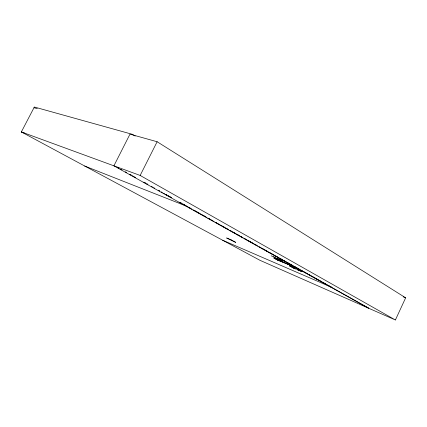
<?xml version="1.0" encoding="UTF-8"?>
<svg xmlns="http://www.w3.org/2000/svg" width="427" height="427" viewBox="0 0 427 427"><rect width="100%" height="100%" fill="white"/><g stroke="black" fill="none" stroke-linecap="round" stroke-linejoin="round"><path stroke-width="0.64" d="M280.929 260.619L280.384 260.443M395.402 319.983L405.65 297.816L157.125 141.743L129.984 134.147L113.902 165.825L368.175 308.027L395.402 319.983L140.152 175.444L21.35 131.938L34.352 107.017L132.413 134.34L135.21 136.064M368.175 308.027L259.979 260.321L21.35 131.938L24.52 133.091M298.35 269.96L298.628 269.368M298.473 270.029L298.756 269.442M301.643 270.819L301.361 271.407L301.515 270.75M276.653 258.538L273.552 256.846M140.152 175.444L157.125 141.743M280.907 260.657L281.532 260.908M288.908 264.516L296.541 267.857M297.4 268.247L276.029 259.226M288.118 264.276L288.449 264.35M289.026 264.676L289.378 264.868M289.842 265.039L297.651 268.391M282.082 261.879L276.573 259.595M280.865 261.1L288.129 264.27M279.263 260.401L273.899 258.105M279.359 260.513L274.027 258.186M274.508 258.324L274.646 258.458M277.15 258.73L277.523 258.847M281.526 260.902L280.651 260.31M290.275 266.112L289.757 265.754L293.664 267.553M290.264 266.106L294.166 267.905L293.653 267.548M33.984 107.727L37.272 108.634M293.765 267.777L294.043 267.878M84.658 166.018L186.866 206.321M403.2 296.829L405.65 297.816M277.513 258.842L280.656 260.315M271.161 255.805L274.742 257.332M280.037 259.749L280.592 260.038M274.23 257.513L277.817 259.04M289.431 265.962L293.018 267.505M298.222 269.885L298.628 270.094M297.694 269.843L301.254 271.326M292.319 267.564L295.9 269.106M297.571 269.773L301.361 271.407M222.659 240.246L331.71 287.35L327.642 285.076M280.39 260.443L279.253 259.899M291.769 266.87L292.346 267.142M277.374 258.922L279.247 259.91M278.142 259.354L278.676 259.627M280.731 259.899L277.192 258.42M283.133 261.239L279.6 259.76M298.98 270.077L295.441 268.583M278.948 259.162L281.372 260.491M297.192 269.33L299.476 270.585M291.817 267.008L294.726 268.604M117.772 167.592L118.93 168.243M129.915 174.392L131.073 175.038M132.231 175.689L135.701 177.632M143.798 182.164L145.532 183.135M147.843 184.427L146.685 183.781L147.902 184.448M151.313 186.369L152.471 187.021M153.629 187.666L154.782 188.312M158.252 190.255L159.41 190.901M163.461 193.169L164.614 193.815M166.93 195.112L165.772 194.466L166.957 195.123M168.083 195.758L171.558 197.701M187.17 206.444L188.334 207.095M189.492 207.741L190.655 208.392M194.136 210.34L195.876 211.317M197.039 211.968L200.519 213.916M201.683 214.567L202.841 215.213M204.005 215.865L205.163 216.516M208.648 218.464L210.388 219.441M211.552 220.092L212.71 220.738M216.195 222.691L217.354 223.337M218.517 223.988L219.675 224.639M221.421 225.616L224.901 227.564M226.064 228.215L227.223 228.861M230.708 230.815L231.866 231.461M233.03 232.112L239.414 235.688M240.572 236.339L241.735 236.985M245.215 238.939L246.379 239.584M247.537 240.236L253.926 243.812M255.084 244.457L256.248 245.109M259.728 247.057L260.892 247.708M262.05 248.359L263.795 249.336M264.953 249.982L268.439 251.935M269.597 252.581L270.761 253.232M271.919 253.884L273.083 254.535M274.241 255.181L278.303 257.46M279.466 258.105L282.946 260.059M284.11 260.705L285.268 261.356M286.432 262.007L292.815 265.578M293.979 266.229L297.459 268.183M298.622 268.829L299.781 269.48M300.944 270.131L302.684 271.102M303.848 271.753L307.328 273.702M308.491 274.353L311.972 276.301M313.135 276.952L317.197 279.226M318.355 279.877L321.841 281.825M322.999 282.477L326.484 284.425M120.756 169.247L121.914 169.893M125.378 171.835L126.531 172.481M129.995 174.424L131.153 175.07M144.433 182.51L145.591 183.156M158.294 190.271L159.452 190.917M161.182 191.888L162.34 192.534M168.115 195.769L171.579 197.712M188.606 207.298L192.091 209.246M193.25 209.897L199.639 213.468M200.797 214.119L201.96 214.77M203.119 215.421L206.604 217.37M207.762 218.021L214.146 221.592M215.309 222.243L216.468 222.894M217.631 223.54L221.111 225.493M222.275 226.139L228.658 229.715M229.822 230.367L230.98 231.012M232.144 231.664L235.624 233.612M236.788 234.263L238.528 235.24M239.686 235.885L243.171 237.834M244.329 238.485L245.493 239.136M246.651 239.787L253.04 243.358M254.198 244.009L257.684 245.957M258.842 246.609L260.006 247.26M261.164 247.906L267.548 251.482M268.711 252.133L274.513 255.378M275.677 256.029L282.06 259.605M283.224 260.251L289.026 263.502M290.189 264.153L296.573 267.724M297.731 268.375L311.086 275.847M312.244 276.499L325.593 283.971M326.756 284.617L327.915 285.268M329.078 285.919L368.752 308.139M276.226 259.392L275.97 259.258L289.399 264.884M231.103 239.883L226.62 237.962L235.736 242.392L231.098 239.862M181.39 203.204L179.65 202.233L181.395 203.209M186.012 205.793L182.542 203.855L186.017 205.798"/></g></svg>
